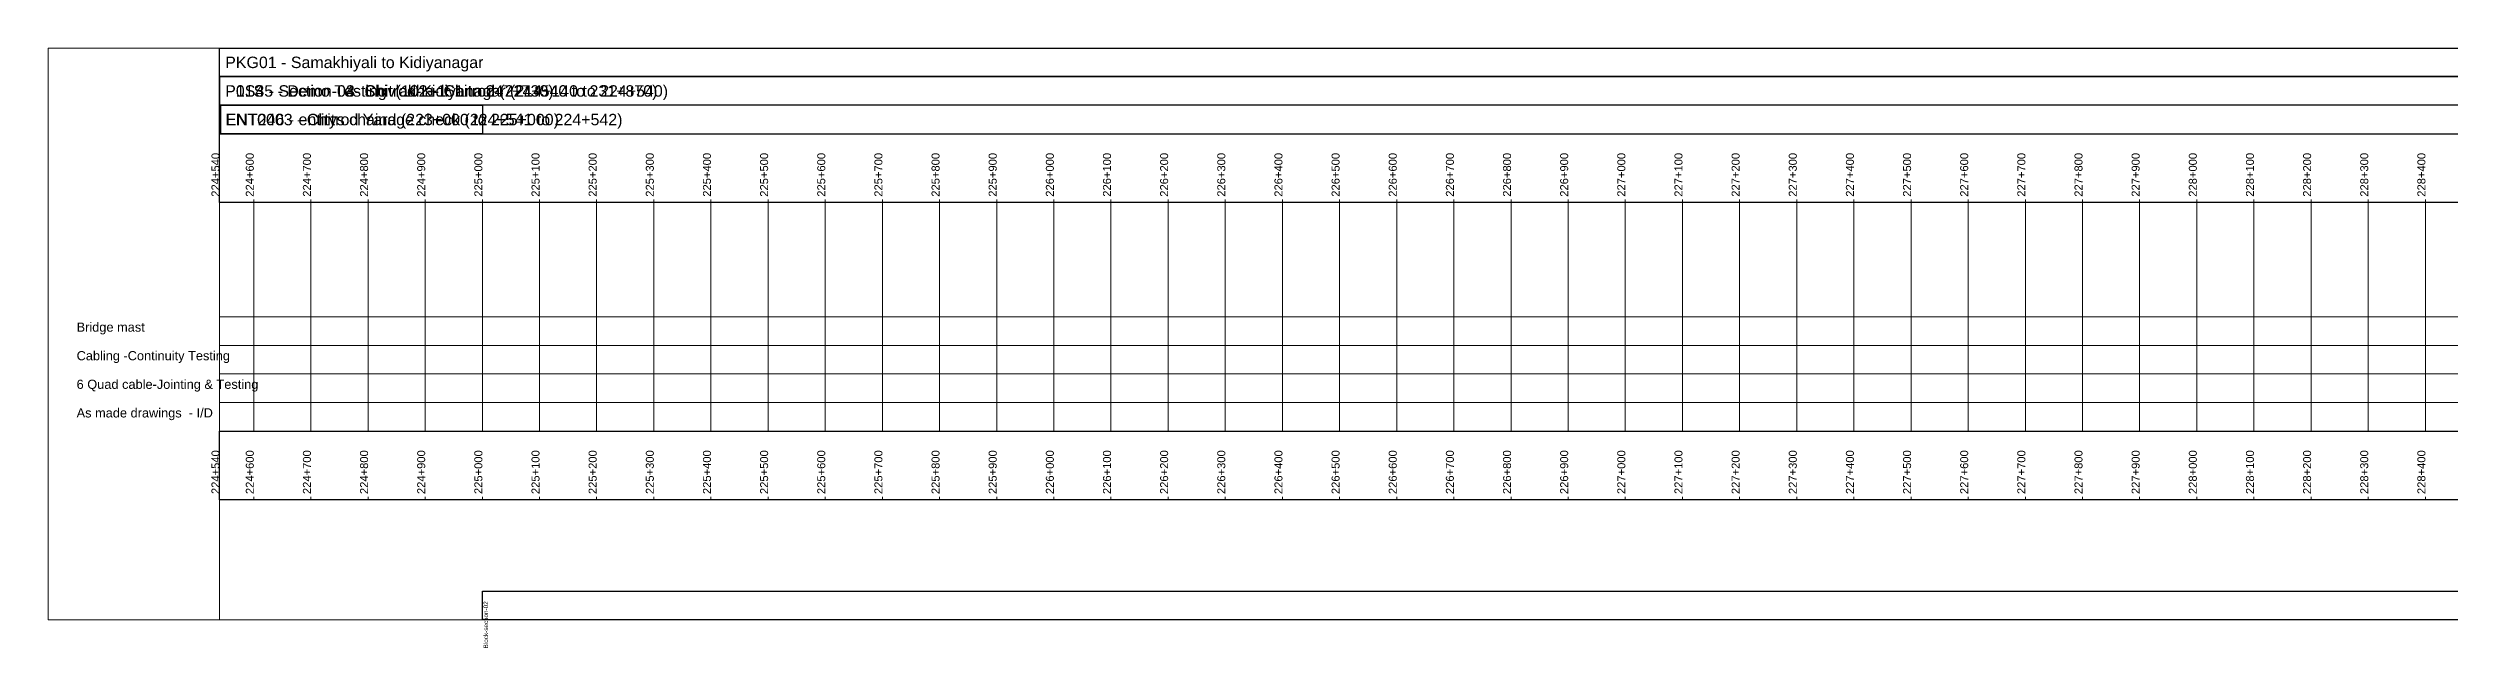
# Model space of a CAD drawing. Extents: x 224240 to 232656, y 3951 to 5000.
# Drawn here: x 224240 to 228443, y 3951 to 5000 of the extents above; entities that cross this region are included whole.
import ezdxf

# ---------------------------------------------------------------- set-up
doc = ezdxf.new("R2010")
doc.units = 0
doc.linetypes.add('Dashed', pattern=[0])
for name, color, linetype in [('Activity Lines', 7, 'Continuous'), ('Activity Names', 7, 'Continuous'), ('Block', 7, 'Continuous'), ('Chainage Text', 7, 'Continuous'), ('Entity', 7, 'Continuous'), ('Markers-One', 7, 'Continuous'), ('Outer Box', 7, 'Continuous'), ('Package', 7, 'Continuous'), ('Section', 7, 'Continuous'), ('Vertical Chainage Lines', 7, 'Continuous')]:
    doc.layers.add(name, color=color, linetype=linetype)
doc.styles.add('True type font', font='Arial.ttf')

msp = doc.modelspace()

# ---------------------------------------------------------------- linework, layer by layer
at = {"layer": 'Activity Lines', "color": 171, "linetype": 'Dashed', "lineweight": 15, "true_color": 0x8080ff}
msp.add_polyline3d([(224540, 4530, 0), (231870, 4530, 0)], dxfattribs=at)
at = {"layer": 'Activity Lines', "color": 133, "linetype": 'Dashed', "lineweight": 15, "true_color": 0x0fe403}
msp.add_polyline3d([(224540, 4480, 0), (231870, 4480, 0)], dxfattribs=at)
at = {"layer": 'Activity Lines', "color": 250, "linetype": 'Dashed', "lineweight": 15, "true_color": 0x000000}
msp.add_polyline3d([(224540, 4430, 0), (231870, 4430, 0)], dxfattribs=at)
at = {"layer": 'Activity Lines', "color": 4, "linetype": 'Dashed', "lineweight": 15, "true_color": 0x00ffff}
msp.add_polyline3d([(224540, 4380, 0), (231870, 4380, 0)], dxfattribs=at)
at = {"layer": 'Block', "color": 9, "linetype": 'Dashed', "lineweight": 0}
msp.add_polyline3d([(224540, 5000, 0), (224540, 4000, 0)], dxfattribs=at)
at = {"layer": 'Entity', "color": 9, "lineweight": 25}
for points in [[(224540, 4900, 0), (225000, 4900, 0), (225000, 4850, 0), (224540, 4850, 0)], [(224541, 4900, 0), (224542, 4900, 0), (224542, 4850, 0), (224541, 4850, 0)], [(225000, 4050, 0), (231200, 4050, 0), (231200, 4000, 0), (225000, 4000, 0)]]:
    msp.add_polyline3d(points, close=True, dxfattribs=at)
at = {"layer": 'Markers-One', "color": 41, "linetype": 'Dashed', "lineweight": 0, "true_color": 0xe0e0e0}
for points in [[(224540, 4730, 0), (224540, 4735, 0)], [(224600, 4730, 0), (224600, 4735, 0)], [(224700, 4730, 0), (224700, 4735, 0)], [(224800, 4730, 0), (224800, 4735, 0)], [(224900, 4730, 0), (224900, 4735, 0)], [(225000, 4730, 0), (225000, 4735, 0)], [(225100, 4730, 0), (225100, 4735, 0)], [(225200, 4730, 0), (225200, 4735, 0)], [(225300, 4730, 0), (225300, 4735, 0)], [(225400, 4730, 0), (225400, 4735, 0)], [(225500, 4730, 0), (225500, 4735, 0)], [(225600, 4730, 0), (225600, 4735, 0)], [(225700, 4730, 0), (225700, 4735, 0)], [(225800, 4730, 0), (225800, 4735, 0)], [(225900, 4730, 0), (225900, 4735, 0)], [(226000, 4730, 0), (226000, 4735, 0)], [(226100, 4730, 0), (226100, 4735, 0)], [(226200, 4730, 0), (226200, 4735, 0)], [(226300, 4730, 0), (226300, 4735, 0)], [(226400, 4730, 0), (226400, 4735, 0)], [(226500, 4730, 0), (226500, 4735, 0)], [(226600, 4730, 0), (226600, 4735, 0)], [(226700, 4730, 0), (226700, 4735, 0)], [(226800, 4730, 0), (226800, 4735, 0)], [(226900, 4730, 0), (226900, 4735, 0)], [(227000, 4730, 0), (227000, 4735, 0)], [(227100, 4730, 0), (227100, 4735, 0)], [(227200, 4730, 0), (227200, 4735, 0)], [(227300, 4730, 0), (227300, 4735, 0)], [(227400, 4730, 0), (227400, 4735, 0)], [(227500, 4730, 0), (227500, 4735, 0)], [(227600, 4730, 0), (227600, 4735, 0)], [(227700, 4730, 0), (227700, 4735, 0)], [(227800, 4730, 0), (227800, 4735, 0)], [(227900, 4730, 0), (227900, 4735, 0)], [(228000, 4730, 0), (228000, 4735, 0)], [(228100, 4730, 0), (228100, 4735, 0)], [(228200, 4730, 0), (228200, 4735, 0)], [(228300, 4730, 0), (228300, 4735, 0)], [(228400, 4730, 0), (228400, 4735, 0)], [(224540, 4210, 0), (224540, 4215, 0)], [(224600, 4210, 0), (224600, 4215, 0)], [(224700, 4210, 0), (224700, 4215, 0)], [(224800, 4210, 0), (224800, 4215, 0)], [(224900, 4210, 0), (224900, 4215, 0)], [(225000, 4210, 0), (225000, 4215, 0)], [(225100, 4210, 0), (225100, 4215, 0)], [(225200, 4210, 0), (225200, 4215, 0)], [(225300, 4210, 0), (225300, 4215, 0)], [(225400, 4210, 0), (225400, 4215, 0)], [(225500, 4210, 0), (225500, 4215, 0)], [(225600, 4210, 0), (225600, 4215, 0)], [(225700, 4210, 0), (225700, 4215, 0)], [(225800, 4210, 0), (225800, 4215, 0)], [(225900, 4210, 0), (225900, 4215, 0)], [(226000, 4210, 0), (226000, 4215, 0)], [(226100, 4210, 0), (226100, 4215, 0)], [(226200, 4210, 0), (226200, 4215, 0)], [(226300, 4210, 0), (226300, 4215, 0)], [(226400, 4210, 0), (226400, 4215, 0)], [(226500, 4210, 0), (226500, 4215, 0)], [(226600, 4210, 0), (226600, 4215, 0)], [(226700, 4210, 0), (226700, 4215, 0)], [(226800, 4210, 0), (226800, 4215, 0)], [(226900, 4210, 0), (226900, 4215, 0)], [(227000, 4210, 0), (227000, 4215, 0)], [(227100, 4210, 0), (227100, 4215, 0)], [(227200, 4210, 0), (227200, 4215, 0)], [(227300, 4210, 0), (227300, 4215, 0)], [(227400, 4210, 0), (227400, 4215, 0)], [(227500, 4210, 0), (227500, 4215, 0)], [(227600, 4210, 0), (227600, 4215, 0)], [(227700, 4210, 0), (227700, 4215, 0)], [(227800, 4210, 0), (227800, 4215, 0)], [(227900, 4210, 0), (227900, 4215, 0)], [(228000, 4210, 0), (228000, 4215, 0)], [(228100, 4210, 0), (228100, 4215, 0)], [(228200, 4210, 0), (228200, 4215, 0)], [(228300, 4210, 0), (228300, 4215, 0)], [(228400, 4210, 0), (228400, 4215, 0)]]:
    msp.add_polyline3d(points, dxfattribs=at)
at = {"layer": 'Outer Box', "color": 9, "lineweight": 5}
msp.add_polyline3d([(224240, 5000, 0), (232170, 5000, 0), (232170, 4000, 0), (224240, 4000, 0)], close=True, dxfattribs=at)
at = {"layer": 'Package', "color": 9, "lineweight": 25}
for points in [[(224540, 5000, 0), (231870, 5000, 0), (231870, 4950, 0), (224540, 4950, 0)], [(224540, 4850, 0), (231870, 4850, 0), (231870, 4730, 0), (224540, 4730, 0)], [(224540, 4330, 0), (231870, 4330, 0), (231870, 4210, 0), (224540, 4210, 0)]]:
    msp.add_polyline3d(points, close=True, dxfattribs=at)
at = {"layer": 'Section', "color": 9, "lineweight": 25}
for points in [[(224540, 4950, 0), (231870, 4950, 0), (231870, 4900, 0), (224540, 4900, 0)], [(224540, 4950, 0), (224540, 4950, 0), (224540, 4900, 0), (224540, 4900, 0)], [(224540, 4950, 0), (231870, 4950, 0), (231870, 4900, 0), (224540, 4900, 0)]]:
    msp.add_polyline3d(points, close=True, dxfattribs=at)
at = {"layer": 'Vertical Chainage Lines', "color": 41, "linetype": 'Dashed', "lineweight": 0, "true_color": 0xe0e0e0}
for points in [[(224600, 4730, 0), (224600, 4330, 0)], [(224700, 4730, 0), (224700, 4330, 0)], [(224800, 4730, 0), (224800, 4330, 0)], [(224900, 4730, 0), (224900, 4330, 0)], [(225000, 4730, 0), (225000, 4330, 0)], [(225100, 4730, 0), (225100, 4330, 0)], [(225200, 4730, 0), (225200, 4330, 0)], [(225300, 4730, 0), (225300, 4330, 0)], [(225400, 4730, 0), (225400, 4330, 0)], [(225500, 4730, 0), (225500, 4330, 0)], [(225600, 4730, 0), (225600, 4330, 0)], [(225700, 4730, 0), (225700, 4330, 0)], [(225800, 4730, 0), (225800, 4330, 0)], [(225900, 4730, 0), (225900, 4330, 0)], [(226000, 4730, 0), (226000, 4330, 0)], [(226100, 4730, 0), (226100, 4330, 0)], [(226200, 4730, 0), (226200, 4330, 0)], [(226300, 4730, 0), (226300, 4330, 0)], [(226400, 4730, 0), (226400, 4330, 0)], [(226500, 4730, 0), (226500, 4330, 0)], [(226600, 4730, 0), (226600, 4330, 0)], [(226700, 4730, 0), (226700, 4330, 0)], [(226800, 4730, 0), (226800, 4330, 0)], [(226900, 4730, 0), (226900, 4330, 0)], [(227000, 4730, 0), (227000, 4330, 0)], [(227100, 4730, 0), (227100, 4330, 0)], [(227200, 4730, 0), (227200, 4330, 0)], [(227300, 4730, 0), (227300, 4330, 0)], [(227400, 4730, 0), (227400, 4330, 0)], [(227500, 4730, 0), (227500, 4330, 0)], [(227600, 4730, 0), (227600, 4330, 0)], [(227700, 4730, 0), (227700, 4330, 0)], [(227800, 4730, 0), (227800, 4330, 0)], [(227900, 4730, 0), (227900, 4330, 0)], [(228000, 4730, 0), (228000, 4330, 0)], [(228100, 4730, 0), (228100, 4330, 0)], [(228200, 4730, 0), (228200, 4330, 0)], [(228300, 4730, 0), (228300, 4330, 0)], [(228400, 4730, 0), (228400, 4330, 0)]]:
    msp.add_polyline3d(points, dxfattribs=at)

# ---------------------------------------------------------------- texts
at = {"layer": 'Activity Names', "color": 171, "lineweight": 15, "true_color": 0x8080ff, "style": 'True type font'}
msp.add_text('Bridge mast', height=16, dxfattribs=at).set_placement((224290, 4504))
at = {"layer": 'Activity Names', "color": 133, "lineweight": 15, "true_color": 0x0fe403, "style": 'True type font'}
msp.add_text('Cabling -Continuity Testing', height=16, dxfattribs=at).set_placement((224290, 4454))
at = {"layer": 'Activity Names', "color": 250, "lineweight": 15, "true_color": 0x000000, "style": 'True type font'}
msp.add_text('6 Quad cable-Jointing & Testing', height=16, dxfattribs=at).set_placement((224290, 4404))
at = {"layer": 'Activity Names', "color": 4, "lineweight": 15, "true_color": 0x00ffff, "style": 'True type font'}
msp.add_text('As made drawings  - I/D', height=16, dxfattribs=at).set_placement((224290, 4354))
at = {"layer": 'Chainage Text', "color": 9, "lineweight": 15, "style": 'True type font'}
for s, p in [('224+540', (224540, 4740)), ('224+600', (224600, 4740)), ('224+700', (224700, 4740)), ('224+800', (224800, 4740)), ('224+900', (224900, 4740)), ('225+000', (225000, 4740)), ('225+100', (225100, 4740)), ('225+200', (225200, 4740)), ('225+300', (225300, 4740)), ('225+400', (225400, 4740)), ('225+500', (225500, 4740)), ('225+600', (225600, 4740)), ('225+700', (225700, 4740)), ('225+800', (225800, 4740)), ('225+900', (225900, 4740)), ('226+000', (226000, 4740)), ('226+100', (226100, 4740)), ('226+200', (226200, 4740)), ('226+300', (226300, 4740)), ('226+400', (226400, 4740)), ('226+500', (226500, 4740)), ('226+600', (226600, 4740)), ('226+700', (226700, 4740)), ('226+800', (226800, 4740)), ('226+900', (226900, 4740)), ('227+000', (227000, 4740)), ('227+100', (227100, 4740)), ('227+200', (227200, 4740)), ('227+300', (227300, 4740)), ('227+400', (227400, 4740)), ('227+500', (227500, 4740)), ('227+600', (227600, 4740)), ('227+700', (227700, 4740)), ('227+800', (227800, 4740)), ('227+900', (227900, 4740)), ('228+000', (228000, 4740)), ('228+100', (228100, 4740)), ('228+200', (228200, 4740)), ('228+300', (228300, 4740)), ('228+400', (228400, 4740)), ('224+540', (224540, 4220)), ('224+600', (224600, 4220)), ('224+700', (224700, 4220)), ('224+800', (224800, 4220)), ('224+900', (224900, 4220)), ('225+000', (225000, 4220)), ('225+100', (225100, 4220)), ('225+200', (225200, 4220)), ('225+300', (225300, 4220)), ('225+400', (225400, 4220)), ('225+500', (225500, 4220)), ('225+600', (225600, 4220)), ('225+700', (225700, 4220)), ('225+800', (225800, 4220)), ('225+900', (225900, 4220)), ('226+000', (226000, 4220)), ('226+100', (226100, 4220)), ('226+200', (226200, 4220)), ('226+300', (226300, 4220)), ('226+400', (226400, 4220)), ('226+500', (226500, 4220)), ('226+600', (226600, 4220)), ('226+700', (226700, 4220)), ('226+800', (226800, 4220)), ('226+900', (226900, 4220)), ('227+000', (227000, 4220)), ('227+100', (227100, 4220)), ('227+200', (227200, 4220)), ('227+300', (227300, 4220)), ('227+400', (227400, 4220)), ('227+500', (227500, 4220)), ('227+600', (227600, 4220)), ('227+700', (227700, 4220)), ('227+800', (227800, 4220)), ('227+900', (227900, 4220)), ('228+000', (228000, 4220)), ('228+100', (228100, 4220)), ('228+200', (228200, 4220)), ('228+300', (228300, 4220)), ('228+400', (228400, 4220))]:
    msp.add_text(s, height=14, rotation=90, dxfattribs=at).set_placement(p)
at = {"layer": 'Entity', "color": 8, "lineweight": 15, "style": 'True type font'}
for s, p in [('ENT0003 - Chitrod Yard (223+000 to 225+000)', (224550, 4865)), ('ENT246 - entitys chainage check (224+541 to 224+542)', (224551, 4865))]:
    msp.add_text(s, height=20, dxfattribs=at).set_placement(p)
at = {"layer": 'Entity', "color": 9, "lineweight": 15, "style": 'True type font'}
msp.add_text('Block-section-02', height=8, rotation=90, dxfattribs=at).set_placement((225010, 3950))
at = {"layer": 'Package', "color": 8, "lineweight": 15, "style": 'True type font'}
msp.add_text('PKG01 - Samakhiyali to Kidiyanagar', height=20, dxfattribs=at).set_placement((224550, 4965))
at = {"layer": 'Section', "color": 8, "lineweight": 15, "style": 'True type font'}
for s in ['P01S5 - Demo Testing  (102+151 to 247+730)', 'P1S4 - Section-04- Chitrod-Kidiyanagar (214+140 to 224+540)', 'P1S3 - Section-03- Shivlakha- Chitrod (224+540 to 231+870)']:
    msp.add_text(s, height=20, dxfattribs=at).set_placement((224550, 4915))

doc.saveas('drawing.dxf')
